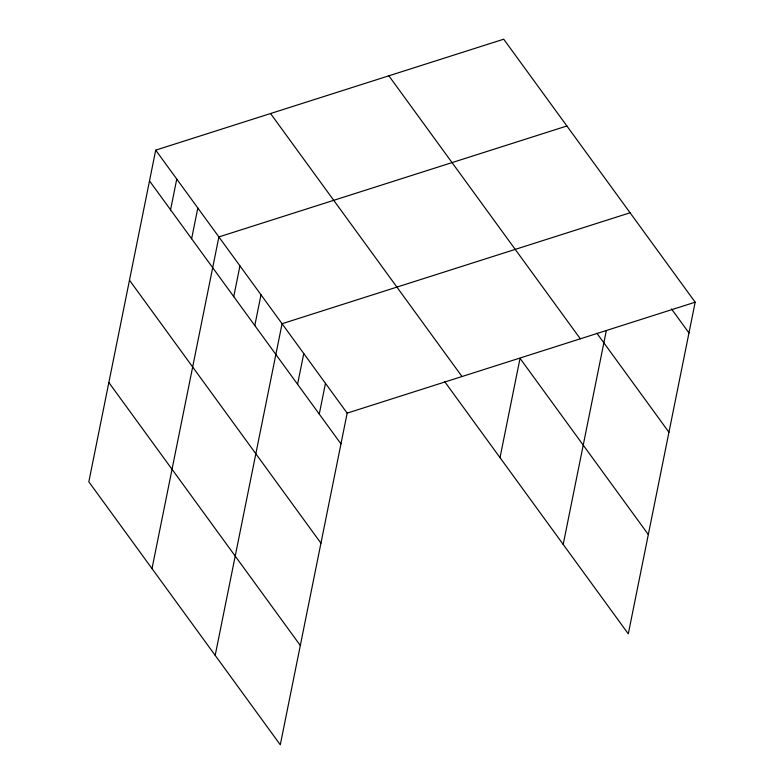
<?xml version="1.0" encoding="UTF-8"?>
<svg xmlns="http://www.w3.org/2000/svg" width="784" height="784" viewBox="0 0 784 784"><rect width="100%" height="100%" fill="white"/><g stroke="black" fill="none" stroke-linecap="round" stroke-linejoin="round"><path stroke-width="1.18" d="M155.702 150.146L88.827 481.807L280.29 744.8L347.165 413.139L155.702 150.146L503.71 39.2L695.173 302.193L628.298 633.854L444.557 381.465M170.569 209.828L176.763 179.075M191.629 238.757L197.823 208.005M152.008 568.596L218.883 236.935L566.891 125.989M233.75 296.617L239.943 265.864M254.81 325.546L261.003 294.794M215.188 655.385L282.064 323.723L630.071 212.778M297.567 384.278L303.771 353.525M319.264 414.079L325.468 383.337M500.016 457.65L520.037 358.347L648.319 534.551M563.196 544.439L606.238 331.005M347.165 413.139L695.173 302.193M671.467 308.906L688.969 332.935M596.83 333.18L668.948 432.239M388.864 75.813L580.327 338.806M270.549 113.533L462.001 376.526M149.509 180.898L340.962 443.891M129.478 280.202L320.94 543.185M108.849 382.504L300.311 645.497"/></g></svg>
